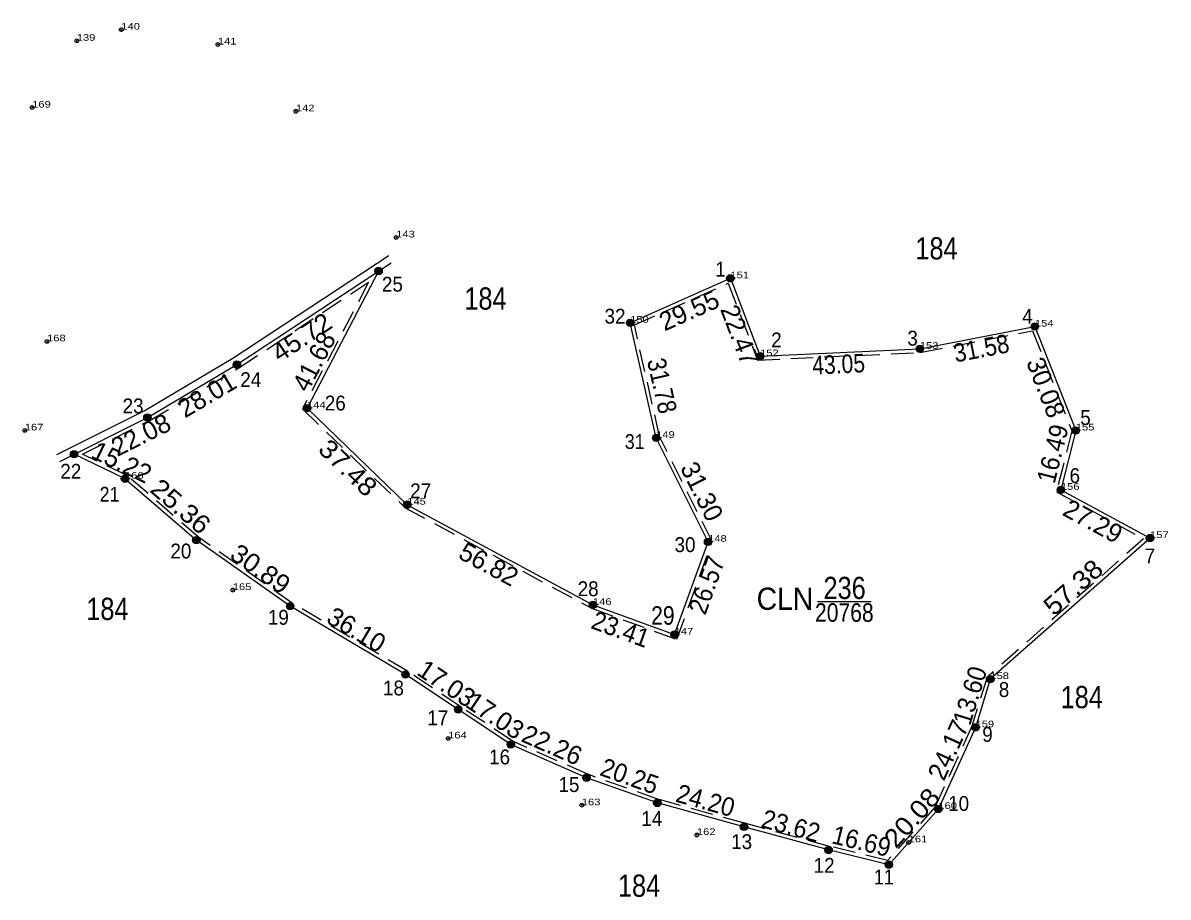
# Model space of a CAD drawing. Header units: metres. Extents: x 539634 to 541758, y 1850377 to 1851261.
# Drawn here: x 541449.5 to 541757.9, y 1850771.3 to 1851006.8 of the extents above; entities that cross this region are included whole.
import ezdxf
from ezdxf.enums import TextEntityAlignment as Align

# ---------------------------------------------------------------- set-up
doc = ezdxf.new("R2010")
doc.units = ezdxf.units.M
doc.header["$LTSCALE"] = 2
doc.header["$PDMODE"] = 32
doc.header["$PDSIZE"] = 1
doc.linetypes.add('MEDIUM_DASHED', pattern=[4.5, 3, -1.5])
for name, color, linetype, lineweight in [('1', 7, 'MEDIUM_DASHED', 13), ('10', 7, 'Continuous', 13), ('13', 7, 'Continuous', 13), ('63', 7, 'Continuous', 13)]:
    doc.layers.add(name, color=color, linetype=linetype, lineweight=lineweight)
doc.layers.add('12', color=7, linetype='Continuous')
doc.layers.add('7', color=7, linetype='Continuous')

msp = doc.modelspace()

# ---------------------------------------------------------------- hatches: boundary and pattern name
at = {"layer": '10'}
for points in [[(541546.278, 1850939.949, 1), (541544.278, 1850939.949, 1)], [(541641, 1850938, 1), (541639, 1850938, 1)], [(541614, 1850926, 1), (541612, 1850926, 1)], [(541723, 1850925, 1), (541721, 1850925, 1)], [(541692, 1850919, 1), (541690, 1850919, 1)], [(541508.13, 1850914.75, 1), (541506.13, 1850914.75, 1)], [(541649, 1850917, 1), (541647, 1850917, 1)], [(541527, 1850903, 1), (541525, 1850903, 1)], [(541484.02, 1850900.49, 1), (541482.02, 1850900.49, 1)], [(541734, 1850897, 1), (541732, 1850897, 1)], [(541621, 1850895, 1), (541619, 1850895, 1)], [(541464.28, 1850890.6, 1), (541462.28, 1850890.6, 1)], [(541478, 1850884, 1), (541476, 1850884, 1)], [(541730, 1850881, 1), (541728, 1850881, 1)], [(541554, 1850877, 1), (541552, 1850877, 1)], [(541754, 1850868, 1), (541752, 1850868, 1)], [(541497.2, 1850867.43, 1), (541495.2, 1850867.43, 1)], [(541635, 1850867, 1), (541633, 1850867, 1)], [(541522.47, 1850849.66, 1), (541520.47, 1850849.66, 1)], [(541604, 1850850, 1), (541602, 1850850, 1)], [(541626, 1850842, 1), (541624, 1850842, 1)], [(541553.52, 1850831.25, 1), (541551.52, 1850831.25, 1)], [(541711, 1850830, 1), (541709, 1850830, 1)], [(541567.71, 1850821.83, 1), (541565.71, 1850821.83, 1)], [(541707, 1850817, 1), (541705, 1850817, 1)], [(541581.89, 1850812.4, 1), (541579.89, 1850812.4, 1)], [(541602.26, 1850803.42, 1), (541600.26, 1850803.42, 1)], [(541621.34, 1850796.63, 1), (541619.34, 1850796.63, 1)], [(541697, 1850795, 1), (541695, 1850795, 1)], [(541644.67, 1850790.19, 1), (541642.67, 1850790.19, 1)], [(541667.45, 1850783.96, 1), (541665.45, 1850783.96, 1)], [(541683.66, 1850779.99, 1), (541681.66, 1850779.99, 1)]]:
    msp.add_hatch(color=256, dxfattribs=at).paths.add_polyline_path(points)

# ---------------------------------------------------------------- linework, layer by layer
at = {"layer": '1'}
msp.add_lwpolyline([(541639.44, 1850936.66), (541647.32, 1850915.97), (541691.12, 1850918), (541721.37, 1850923.86), (541731.95, 1850896.93), (541727.84, 1850880.49), (541751.27, 1850867.8), (541709.13, 1850830.56), (541705.06, 1850817.36), (541695.15, 1850795.55), (541682.31, 1850781.1), (541666.7, 1850784.93), (541643.93, 1850791.15), (541620.64, 1850797.58), (541601.63, 1850804.35), (541581.37, 1850813.28), (541567.26, 1850822.66), (541553.05, 1850832.1), (541522.01, 1850850.5), (541496.82, 1850868.22), (541477.55, 1850884.84), (541465.55, 1850890.62), (541483.5, 1850899.61), (541507.66, 1850913.9), (541542.6, 1850936.98), (541524.77, 1850902.8), (541552.4, 1850876.18), (541602.59, 1850849.09), (541625.6, 1850840.72), (541635.09, 1850867.06), (541620.95, 1850895.34), (541614.16, 1850925.42)], close=True, dxfattribs=at)
at = {"layer": '10'}
for p, q in [((541545.28, 1850939.95), (541526, 1850903)), ((541477, 1850884), (541463.28, 1850890.6)), ((541477, 1850884), (541496.2, 1850867.43))]:
    msp.add_line(p, q, dxfattribs=at)
for points in [[(541458.66, 1850890.52), (541482.11, 1850902.27), (541506.07, 1850916.45), (541548.02, 1850944.16)], [(541459.44, 1850888.68), (541483.02, 1850900.49), (541507.13, 1850914.75), (541548.67, 1850942.19)], [(541526, 1850903), (541553, 1850877), (541603, 1850850), (541625, 1850842), (541634, 1850867), (541620, 1850895), (541613, 1850926), (541640, 1850938), (541648, 1850917), (541691, 1850919), (541722, 1850925), (541733, 1850897), (541729, 1850881), (541753, 1850868), (541710, 1850830), (541706, 1850817), (541696, 1850795), (541682.66, 1850779.99)], [(541682.66, 1850779.99), (541666.45, 1850783.96), (541643.67, 1850790.19), (541620.34, 1850796.63), (541601.26, 1850803.42), (541580.89, 1850812.4), (541552.52, 1850831.25), (541521.47, 1850849.66), (541496.2, 1850867.43)]]:
    msp.add_lwpolyline(points, dxfattribs=at)
for centre in [(541545.278, 1850939.949), (541640, 1850938), (541613, 1850926), (541722, 1850925), (541691, 1850919), (541507.13, 1850914.75), (541648, 1850917), (541526, 1850903), (541483.02, 1850900.49), (541733, 1850897), (541620, 1850895), (541463.28, 1850890.6), (541477, 1850884), (541729, 1850881), (541553, 1850877), (541753, 1850868), (541496.2, 1850867.43), (541634, 1850867), (541521.47, 1850849.66), (541603, 1850850), (541625, 1850842), (541552.52, 1850831.25), (541710, 1850830), (541566.71, 1850821.83), (541706, 1850817), (541580.89, 1850812.4), (541601.26, 1850803.42), (541620.34, 1850796.63), (541696, 1850795), (541643.67, 1850790.19), (541666.45, 1850783.96), (541682.66, 1850779.99)]:
    msp.add_circle(centre, 1, dxfattribs=at)
at = {"layer": '13'}
msp.add_line((541663.42, 1850850.95), (541677.9, 1850850.95), dxfattribs=at)
at = {"layer": '7'}
for p in [(541476, 1851005), (541464, 1851002), (541502, 1851001), (541452, 1850984), (541523, 1850983), (541550, 1850949), (541640, 1850938), (541613, 1850926), (541722, 1850925), (541456, 1850921), (541691, 1850919), (541648, 1850917), (541526, 1850903), (541450, 1850897), (541733, 1850897), (541620, 1850895), (541477, 1850884), (541729, 1850881), (541553, 1850877), (541634, 1850867), (541753, 1850868), (541506, 1850854), (541603, 1850850), (541625, 1850842), (541710, 1850830), (541706, 1850817), (541564, 1850814), (541600, 1850796), (541696, 1850795), (541631, 1850788), (541688, 1850786)]:
    msp.add_point(p, dxfattribs=at)

# ---------------------------------------------------------------- texts
at = {"layer": '12', "width": 1.25}
for s, p in [('140', (541476, 1851005)), ('139', (541464, 1851002)), ('141', (541502, 1851001)), ('169', (541452, 1850984)), ('142', (541523, 1850983)), ('143', (541550, 1850949)), ('151', (541640, 1850938)), ('150', (541613, 1850926)), ('154', (541722, 1850925)), ('168', (541456, 1850921)), ('152', (541648, 1850917)), ('153', (541691, 1850919)), ('144', (541526, 1850903)), ('167', (541450, 1850897)), ('149', (541620, 1850895)), ('155', (541733, 1850897)), ('166', (541477, 1850884)), ('156', (541729, 1850881)), ('145', (541553, 1850877)), ('157', (541753, 1850868)), ('148', (541634, 1850867)), ('165', (541506, 1850854)), ('146', (541603, 1850850)), ('147', (541625, 1850842)), ('158', (541710, 1850830)), ('159', (541706, 1850817)), ('164', (541564, 1850814)), ('163', (541600, 1850796)), ('160', (541696, 1850795)), ('162', (541631, 1850788)), ('161', (541688, 1850786))]:
    msp.add_text(s, height=1.8, dxfattribs=at).set_placement(p)
at = {"layer": '13'}
for s, height, width, p in [('184', 6, 0.85, (541695.5, 1850943.08)), ('184', 6, 0.85, (541574.05, 1850929.55)), ('236', 6, 0.85, (541670.76, 1850851.57)), ('CLN', 6, 0.95, (541654.695, 1850848.66)), ('184', 6, 0.85, (541472.25, 1850845.92)), ('20768', 5, 0.85, (541670.69, 1850845.44)), ('184', 6, 0.85, (541734.61, 1850822.16)), ('184', 6, 0.85, (541615.41, 1850771.34))]:
    msp.add_text(s, height=height, dxfattribs=dict(at, width=width)).set_placement(p, align=Align.CENTER)
at = {"layer": '63'}
for s, height, width, p in [(' 1', 4, 0.9, (541638.66, 1850938.46)), (' 25', 4, 0.95, (541551.83, 1850934.41)), (' 32', 4, 0.95, (541611.77, 1850925.79)), (' 4', 4, 0.95, (541721.43, 1850925.76)), (' 2', 4, 0.95, (541653.82, 1850919.4)), (' 3', 4, 0.95, (541690.48, 1850919.87)), (' 24', 4, 0.95, (541513.68, 1850908.7)), (' 26', 4, 0.95, (541536.44, 1850902.38)), (' 23', 4, 0.95, (541481.99, 1850901.61)), (' 5', 4, 0.95, (541737.04, 1850898.48)), (' 31', 4, 0.9, (541616.92, 1850892.02)), (' 22', 4, 0.95, (541465.22, 1850883.99)), (' 6', 4, 0.95, (541734.16, 1850882.84)), (' 21', 4, 0.9, (541475.51, 1850877.8)), (' 27', 4, 0.95, (541559.44, 1850878.74)), (' 20', 4, 0.95, (541494.86, 1850862.51)), (' 30', 4, 0.95, (541630.62, 1850864.23)), (' 7', 4, 0.95, (541754.38, 1850861.19)), (' 28', 4, 0.95, (541604.53, 1850852.35)), (' 19', 4, 0.95, (541521.11, 1850844.64)), (' 29', 5, 0.85, (541624.99, 1850844.65)), (' 18', 4, 0.95, (541552.11, 1850825.61)), (' 8', 4, 0.95, (541715.11, 1850825.18)), (' 17', 4, 0.95, (541564.04, 1850817.58)), (' 9', 4, 0.95, (541710.65, 1850813.1)), (' 16', 4, 0.95, (541580.68, 1850807.02)), (' 15', 4, 0.95, (541599.36, 1850799.58)), (' 10', 4, 0.95, (541704.28, 1850794.48)), (' 14', 4, 0.95, (541621.67, 1850790.43)), (' 13', 4, 0.95, (541645.86, 1850784.2)), (' 12', 4, 0.95, (541668.08, 1850777.81)), (' 11', 4, 0.9, (541683.99, 1850774.66))]:
    msp.add_text(s, height=height, dxfattribs=dict(at, width=width)).set_placement(p, align=Align.RIGHT)
for s, rotation, p in [('29.55', 23.962, (541629.91, 1850927.064)), ('22.47', 290.854, (541640.183, 1850921.845)), ('41.68', 62.445, (541530.096, 1850914.434)), ('30.08', 291.448, (541722.634, 1850907.674)), ('28.01', 30.602, (541500.327, 1850904.47)), ('22.08', 26.611, (541482.395, 1850893.575)), ('15.22', 334.31, (541475.056, 1850886.211)), ('31.30', 296.565, (541630.111, 1850879.468)), ('27.29', 331.557, (541736.454, 1850870.364)), ('56.82', 331.631, (541573.757, 1850858.758)), ('36.10', 329.336, (541538.065, 1850841.158)), ('17.03', 326.422, (541562.217, 1850826.746)), ('17.03', 326.375, (541575.326, 1850818.088)), ('22.26', 336.21, (541590.997, 1850809.969)), ('24.17', 65.556, (541700.951, 1850809.89))]:
    msp.add_text(s, height=5, rotation=rotation, dxfattribs=at).set_placement(p, align=Align.CENTER)
for s, rotation, width, p in [('45.72', 33.447, 1.05, (541525.947, 1850920.063)), ('31.58', 10.954, 0.9, (541708.045, 1850916.716)), ('31.78', 282.724, 0.9, (541619.176, 1850908.506)), ('43.05', 2.663, 0.85, (541669.254, 1850912.369)), ('16.49', 75.964, 0.95, (541729.206, 1850890.124)), ('37.48', 316.081, 1.1, (541535.296, 1850885.15)), ('25.36', 319.205, 1.1, (541490.362, 1850874.664)), ('30.89', 324.885, 1.05, (541512.042, 1850857.68)), ('26.57', 70.201, 0.95, (541635.947, 1850854.523)), ('57.38', 41.468, 1.1, (541733.965, 1850852.867)), ('23.41', 340.017, 0.95, (541609.626, 1850841.08)), ('13.60', 72.897, 0.95, (541706.885, 1850824.845)), ('20.25', 340.411, 0.95, (541612.037, 1850801.517)), ('24.20', 344.568, 0.95, (541632.665, 1850794.901)), ('20.08', 48.371, 1.1, (541690.743, 1850790.994)), ('23.62', 344.704, 0.95, (541655.666, 1850788.074)), ('16.69', 346.239, 0.95, (541674.735, 1850783.925))]:
    msp.add_text(s, height=5, rotation=rotation, dxfattribs=dict(at, width=width)).set_placement(p, align=Align.CENTER)

doc.saveas('drawing.dxf')
